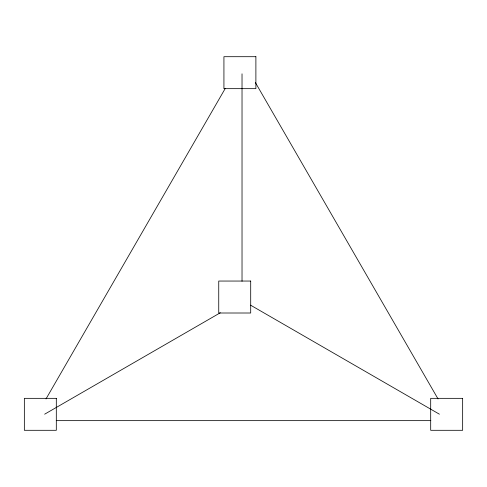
<?xml version="1.0" encoding="UTF-8"?>
<svg xmlns="http://www.w3.org/2000/svg" width="487" height="487" viewBox="0 0 487 487"><rect width="100%" height="100%" fill="white"/><g stroke="black" fill="none" stroke-linecap="round" stroke-linejoin="round"><path stroke-width="0.73" d="M46.003 398.932L225.311 88.36M44.652 414.187L220.313 312.77M56.261 420.646L430.831 420.646M250.58 305.172L439.402 414.187M255.322 82.437L438.044 398.932M242.027 73.841L242.027 281.243M255.888 56.699L223.929 56.699L223.929 88.658L255.888 88.658L255.888 56.699M250.702 281.048L218.742 281.048L218.742 313.007L250.702 313.007L250.702 281.048M56.309 398.342L24.35 398.342L24.35 430.301L56.309 430.301L56.309 398.342M462.65 398.342L430.691 398.342L430.691 430.301L462.65 430.301L462.65 398.342"/></g></svg>
